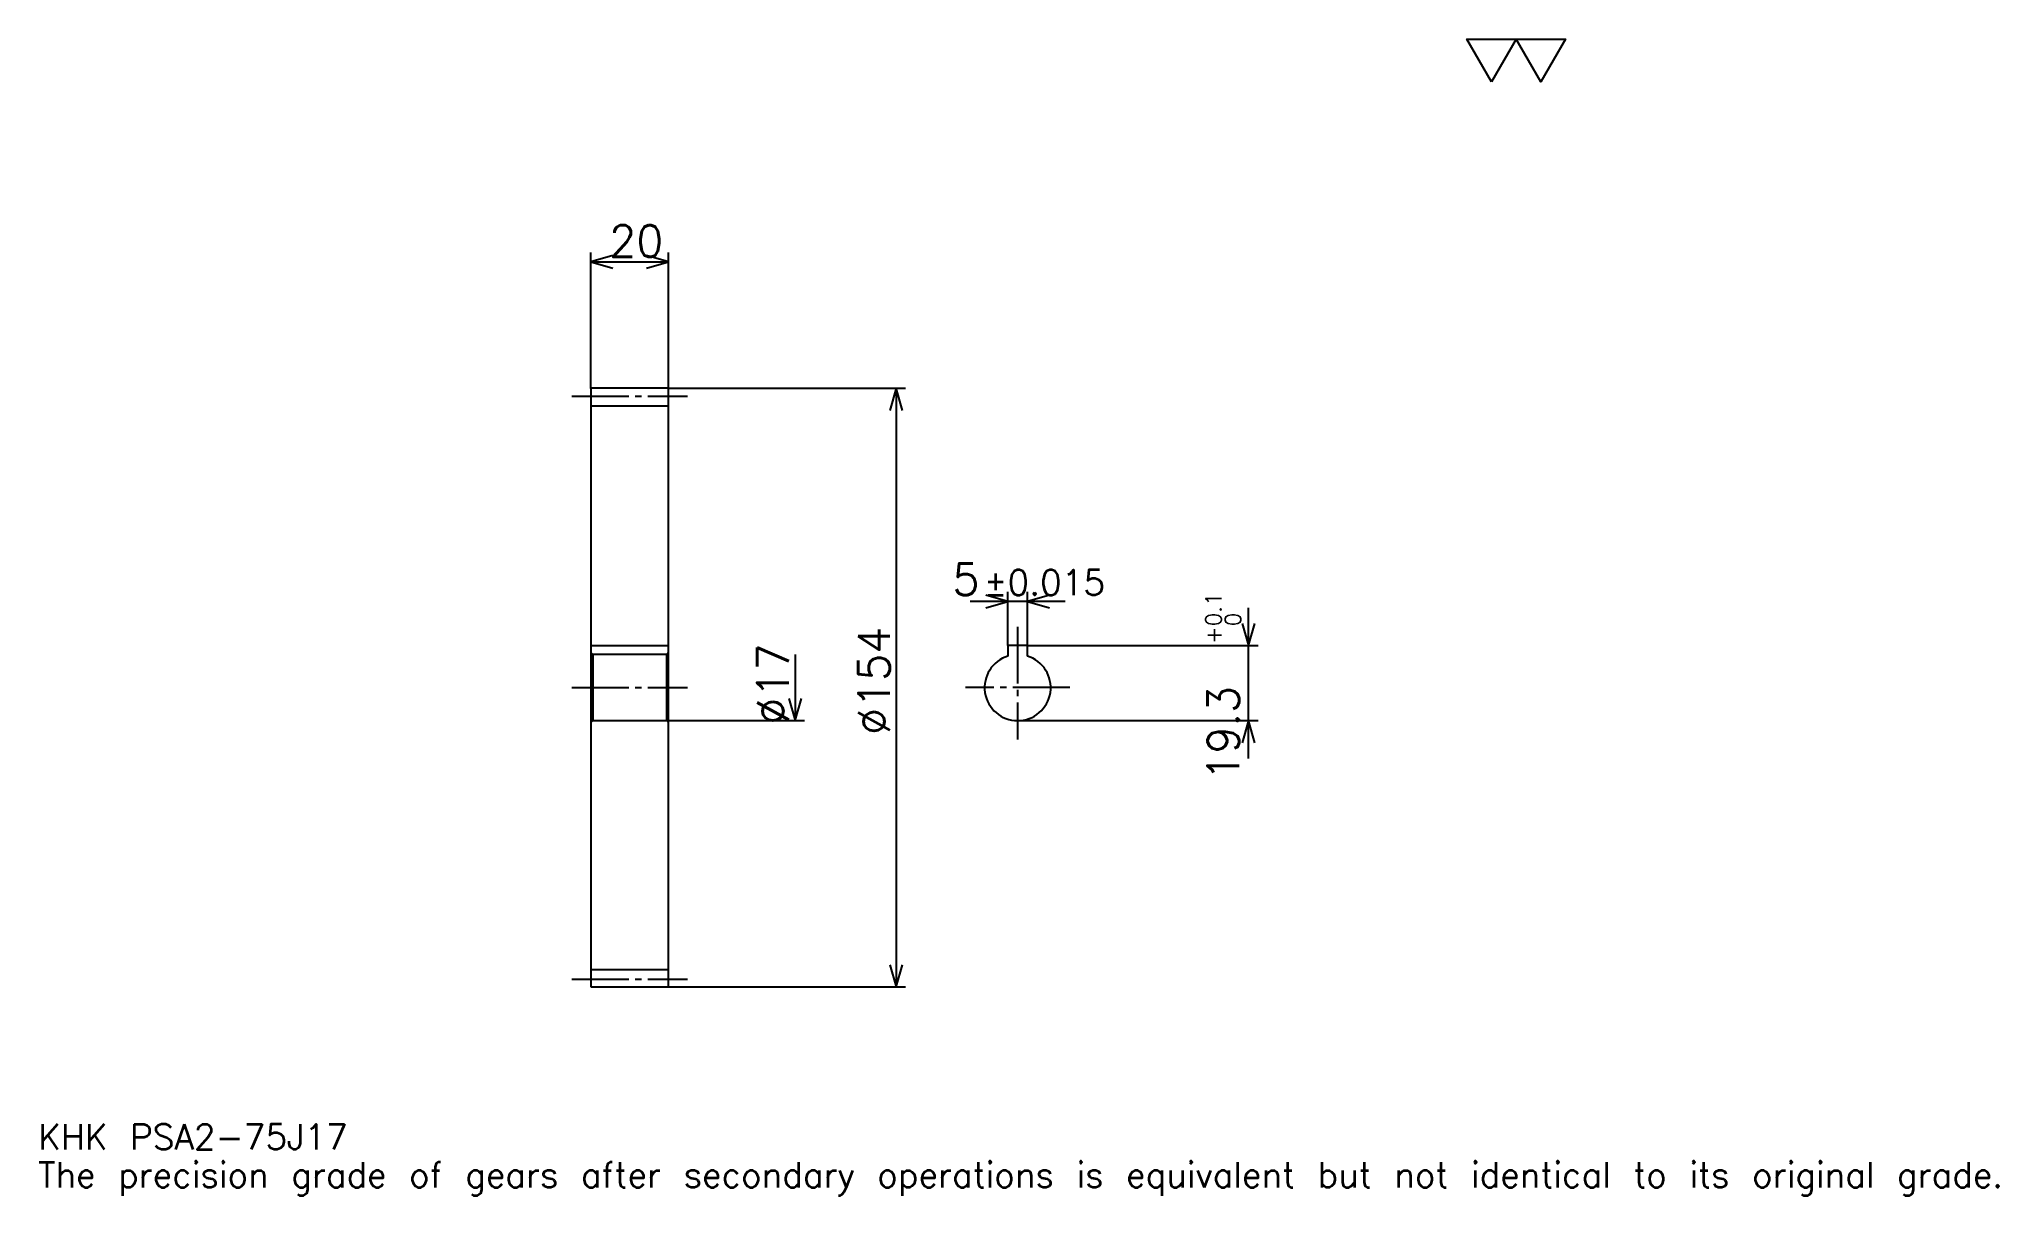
# Model space of a CAD drawing. Extents: x 17 to 520, y 6 to 303.
import ezdxf

# ---------------------------------------------------------------- set-up
doc = ezdxf.new("R2010")
doc.units = 0
doc.linetypes.add('DASHDOT', pattern=[19.5, 14.625, -1.625, 1.625, -1.625])
doc.layers.get('0').update_dxf_attribs({"linetype": 'CONTINUOUS'})
doc.layers.add('DASHDOT', color=6, linetype='DASHDOT')
doc.styles.add('KANJI', font='TXT', dxfattribs={"bigfont": 'BIGFONT'})

msp = doc.modelspace()

# ---------------------------------------------------------------- linework, layer by layer
at = {"color": 5}
for p, q in [((158.375, 213.6875), (158.375, 248.625)), ((178.375, 213.6875), (178.375, 248.625)), ((158.375, 246.1875), (178.375, 246.1875)), ((158.375, 213.587494), (158.375, 213.6875)), ((178.274994, 213.6875), (178.375, 213.6875)), ((178.375, 213.6875), (239.3125, 213.6875)), ((178.375, 213.587494), (178.375, 213.6875)), ((236.875, 213.6875), (236.875, 59.6875)), ((265.625, 147.487503), (265.625, 161.300003)), ((270.625, 147.487503), (270.625, 161.300003)), ((280.375, 158.862503), (255.875, 158.862503)), ((327.5, 118.4375), (327.5, 157.237503)), ((270.625, 147.487503), (329.9375, 147.487503)), ((210.875, 145.1875), (210.875, 128.1875)), ((178.375, 128.1875), (213.3125, 128.1875)), ((268.125, 128.1875), (329.9375, 128.1875)), ((178.274994, 59.6875), (178.375, 59.6875)), ((178.375, 59.6875), (239.3125, 59.6875))]:
    msp.add_line(p, q, dxfattribs=at)
at = {"color": 4}
for p, q in [((158.375, 209.1875), (178.375, 209.1875)), ((158.375, 147.487503), (178.375, 147.487503)), ((178.375, 145.6875), (177.875, 145.1875)), ((158.375, 127.6875), (158.875, 128.1875)), ((178.375, 127.6875), (177.875, 128.1875)), ((158.375, 64.1875), (178.375, 64.1875))]:
    msp.add_line(p, q, dxfattribs=at)
at = {"color": 7}
msp.add_lwpolyline([(390, 292.5), (383.662506, 303.484985), (409.012512, 303.484985), (402.674988, 292.5), (396.337494, 303.484985), (390, 292.5)], dxfattribs=at)
at = {"color": 5}
for points in [[(164.0625, 247.8125), (158.375, 246.1875), (164.0625, 244.5625)], [(172.6875, 244.5625), (178.375, 246.1875), (172.6875, 247.8125)], [(238.5, 208), (236.875, 213.6875), (235.25, 208)], [(259.9375, 157.237503), (265.625, 158.862503), (259.9375, 160.487503)], [(276.3125, 160.487503), (270.625, 158.862503), (276.3125, 157.237503)], [(325.875, 153.175003), (327.5, 147.487503), (329.125, 153.175003)], [(209.25, 133.875), (210.875, 128.1875), (212.5, 133.875)], [(329.125, 122.5), (327.5, 128.1875), (325.875, 122.5)], [(235.25, 65.375), (236.875, 59.6875), (238.5, 65.375)]]:
    msp.add_lwpolyline(points, dxfattribs=at)
at = {"color": 4}
for points in [[(158.375, 127.6875), (158.375, 59.787498), (158.475006, 59.6875), (178.274994, 59.6875), (178.375, 59.787498), (178.375, 213.587494), (178.274994, 213.6875), (158.475006, 213.6875), (158.375, 213.587494), (158.375, 127.6875)], [(270.625, 144.811539), (270.625, 147.487503), (265.625, 147.487503), (265.625, 144.811539)], [(158.375, 145.6875), (158.875, 145.1875), (158.875, 128.1875), (177.875, 128.1875), (177.875, 145.1875), (158.875, 145.1875)]]:
    msp.add_lwpolyline(points, dxfattribs=at)
msp.add_arc((268.125, 136.6875), 8.5, 107.10463483, 72.89536517, dxfattribs=at)
at = {"layer": 'DASHDOT', "color": 7}
for p, q in [((153.5, 211.6875), (183.25, 211.6875)), ((268.125, 152.362503), (268.125, 123.3125)), ((153.5, 136.6875), (183.25, 136.6875)), ((281.5, 136.6875), (254.75, 136.6875)), ((153.5, 61.6875), (183.25, 61.6875))]:
    msp.add_line(p, q, dxfattribs=at)

# ---------------------------------------------------------------- texts
at = {"color": 7, "style": 'KANJI'}
for s, height, p in [('20', 8.125, (163.09375, 247.487503)), ('5', 8.125, (251.353394, 160.487503)), ('%%p0.015', 6.5, (259.396149, 160.487503)), ('KHK PSA2-75J17', 6.5, (16.25, 17.875)), ('The precision grade of gears after secondary operations is equivalent but not identical to its original grade.', 6.5, (16.25, 8.125))]:
    msp.add_text(s, height=height, dxfattribs=at).set_placement(p)
for s, height, p in [('0.1', 4.0625, (320.512512, 152.458435)), ('%%c154', 8.125, (235.25, 124.5)), ('+', 4.0625, (320.512512, 147.908432)), ('0', 4.0625, (325.549988, 152.458435)), ('%%c17', 8.125, (209.25, 127.140625)), ('19.3', 8.125, (325.0625, 112.740211))]:
    msp.add_text(s, height=height, rotation=90, dxfattribs=at).set_placement(p)

doc.saveas('drawing.dxf')
